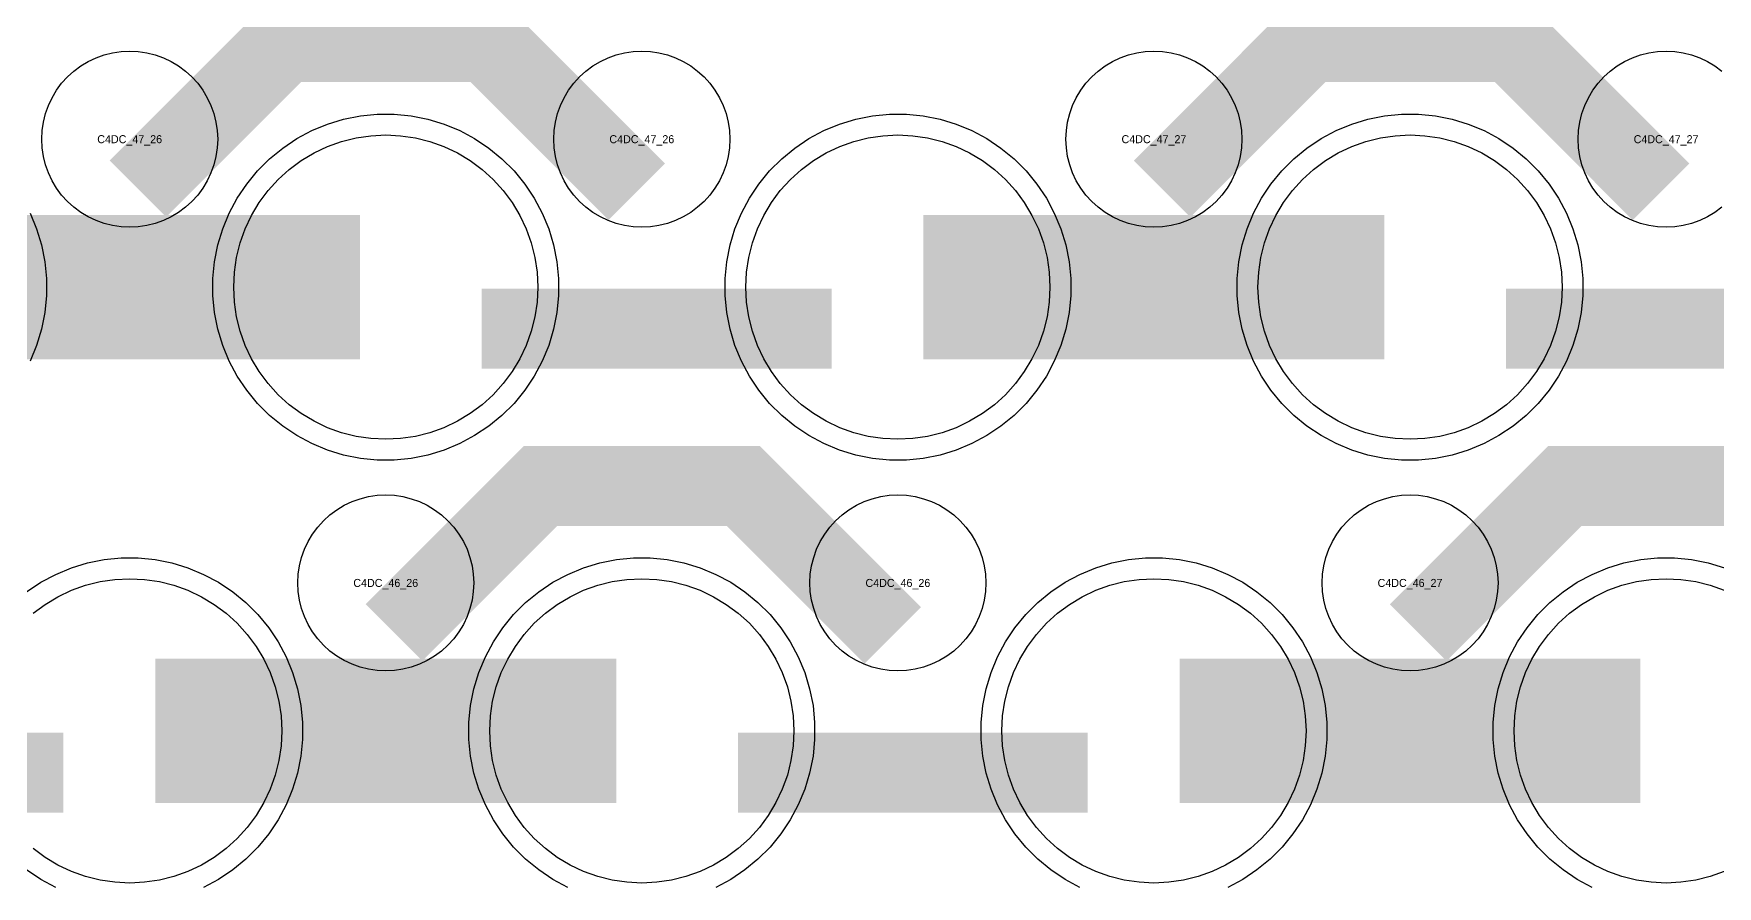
# Model space of a CAD drawing. Extents: x -11880 to 11880, y -14992 to 14992.
# Drawn here: x -3710 to -3184, y -8514 to -8248 of the extents above; entities that cross this region are included whole.
import ezdxf
from ezdxf.enums import TextEntityAlignment as Align

# ---------------------------------------------------------------- set-up
doc = ezdxf.new("R2010")
doc.units = 0
doc.header["$MEASUREMENT"] = 0
for name, color, linetype in [('GDS_775_DT_237', 138, 'CONTINUOUS'), ('RDL1_FS', 34, 'CONTINUOUS'), ('RDL_BS', 160, 'CONTINUOUS')]:
    doc.layers.add(name, color=color, linetype=linetype)

msp = doc.modelspace()

# ---------------------------------------------------------------- linework, layer by layer
at = {"layer": 'RDL1_FS', "color": 240, "true_color": 0xed1f24}
for points in [[(-3600, -8374.564), (-3604.657, -8374.335), (-3609.268, -8373.651), (-3613.791, -8372.519), (-3618.181, -8370.947), (-3622.395, -8368.955), (-3626.395, -8366.557), (-3630.14, -8363.779), (-3633.594, -8360.649), (-3636.724, -8357.195), (-3639.502, -8353.45), (-3641.9, -8349.45), (-3643.892, -8345.236), (-3645.464, -8340.846), (-3646.596, -8336.323), (-3647.28, -8331.712), (-3647.509, -8327.055), (-3647.28, -8322.398), (-3646.596, -8317.787), (-3645.464, -8313.264), (-3643.892, -8308.874), (-3641.9, -8304.66), (-3639.502, -8300.66), (-3636.724, -8296.915), (-3633.594, -8293.461), (-3630.14, -8290.331), (-3626.395, -8287.553), (-3622.395, -8285.155), (-3618.181, -8283.163), (-3613.791, -8281.591), (-3609.268, -8280.459), (-3604.657, -8279.775), (-3600, -8279.546), (-3595.343, -8279.775), (-3590.732, -8280.459), (-3586.209, -8281.591), (-3581.819, -8283.163), (-3577.605, -8285.155), (-3573.605, -8287.553), (-3569.86, -8290.331), (-3566.406, -8293.461), (-3563.276, -8296.915), (-3560.498, -8300.66), (-3558.1, -8304.66), (-3556.108, -8308.874), (-3554.536, -8313.264), (-3553.404, -8317.787), (-3552.72, -8322.398), (-3552.491, -8327.055), (-3552.72, -8331.712), (-3553.404, -8336.323), (-3554.536, -8340.846), (-3556.108, -8345.236), (-3558.1, -8349.45), (-3560.498, -8353.45), (-3563.276, -8357.195), (-3566.406, -8360.649), (-3569.86, -8363.779), (-3573.605, -8366.557), (-3577.605, -8368.955), (-3581.819, -8370.947), (-3586.209, -8372.519), (-3590.732, -8373.651), (-3595.343, -8374.335)], [(-3440, -8374.564), (-3444.657, -8374.335), (-3449.268, -8373.651), (-3453.791, -8372.519), (-3458.181, -8370.947), (-3462.395, -8368.955), (-3466.395, -8366.557), (-3470.14, -8363.779), (-3473.594, -8360.649), (-3476.724, -8357.195), (-3479.502, -8353.45), (-3481.9, -8349.45), (-3483.892, -8345.236), (-3485.464, -8340.846), (-3486.596, -8336.323), (-3487.28, -8331.712), (-3487.509, -8327.055), (-3487.28, -8322.398), (-3486.596, -8317.787), (-3485.464, -8313.264), (-3483.892, -8308.874), (-3481.9, -8304.66), (-3479.502, -8300.66), (-3476.724, -8296.915), (-3473.594, -8293.461), (-3470.14, -8290.331), (-3466.395, -8287.553), (-3462.395, -8285.155), (-3458.181, -8283.163), (-3453.791, -8281.591), (-3449.268, -8280.459), (-3444.657, -8279.775), (-3440, -8279.546), (-3435.343, -8279.775), (-3430.732, -8280.459), (-3426.209, -8281.591), (-3421.819, -8283.163), (-3417.605, -8285.155), (-3413.605, -8287.553), (-3409.86, -8290.331), (-3406.406, -8293.461), (-3403.276, -8296.915), (-3400.498, -8300.66), (-3398.1, -8304.66), (-3396.108, -8308.874), (-3394.536, -8313.264), (-3393.404, -8317.787), (-3392.72, -8322.398), (-3392.491, -8327.055), (-3392.72, -8331.712), (-3393.404, -8336.323), (-3394.536, -8340.846), (-3396.108, -8345.236), (-3398.1, -8349.45), (-3400.498, -8353.45), (-3403.276, -8357.195), (-3406.406, -8360.649), (-3409.86, -8363.779), (-3413.605, -8366.557), (-3417.605, -8368.955), (-3421.819, -8370.947), (-3426.209, -8372.519), (-3430.732, -8373.651), (-3435.343, -8374.335)], [(-3280, -8374.564), (-3284.657, -8374.335), (-3289.268, -8373.651), (-3293.791, -8372.519), (-3298.181, -8370.947), (-3302.395, -8368.955), (-3306.395, -8366.557), (-3310.14, -8363.779), (-3313.594, -8360.649), (-3316.724, -8357.195), (-3319.502, -8353.45), (-3321.9, -8349.45), (-3323.892, -8345.236), (-3325.464, -8340.846), (-3326.596, -8336.323), (-3327.28, -8331.712), (-3327.509, -8327.055), (-3327.28, -8322.398), (-3326.596, -8317.787), (-3325.464, -8313.264), (-3323.892, -8308.874), (-3321.9, -8304.66), (-3319.502, -8300.66), (-3316.724, -8296.915), (-3313.594, -8293.461), (-3310.14, -8290.331), (-3306.395, -8287.553), (-3302.395, -8285.155), (-3298.181, -8283.163), (-3293.791, -8281.591), (-3289.268, -8280.459), (-3284.657, -8279.775), (-3280, -8279.546), (-3275.343, -8279.775), (-3270.732, -8280.459), (-3266.209, -8281.591), (-3261.819, -8283.163), (-3257.605, -8285.155), (-3253.605, -8287.553), (-3249.86, -8290.331), (-3246.406, -8293.461), (-3243.276, -8296.915), (-3240.498, -8300.66), (-3238.1, -8304.66), (-3236.108, -8308.874), (-3234.536, -8313.264), (-3233.404, -8317.787), (-3232.72, -8322.398), (-3232.491, -8327.055), (-3232.72, -8331.712), (-3233.404, -8336.323), (-3234.536, -8340.846), (-3236.108, -8345.236), (-3238.1, -8349.45), (-3240.498, -8353.45), (-3243.276, -8357.195), (-3246.406, -8360.649), (-3249.86, -8363.779), (-3253.605, -8366.557), (-3257.605, -8368.955), (-3261.819, -8370.947), (-3266.209, -8372.519), (-3270.732, -8373.651), (-3275.343, -8374.335)]]:
    msp.add_lwpolyline(points, close=True, dxfattribs=at)
for points in [[(-3751.998, -8327.055, 45, 45, 0), (-3679.998, -8327.055, 45, 45, 0)], [(-3679.998, -8327.055, 45, 45, 0), (-3607.998, -8327.055, 45, 45, 0)], [(-3431.998, -8327.055, 45, 45, 0), (-3359.998, -8327.055, 45, 45, 0)], [(-3359.998, -8327.055, 45, 45, 0), (-3287.998, -8327.055, 45, 45, 0)]]:
    msp.add_lwpolyline(points, format="xyseb", dxfattribs=at)
at = {"layer": 'RDL1_FS'}
for points in [[(-3710.14, -8428.891), (-3706.395, -8426.113), (-3702.395, -8423.715), (-3698.181, -8421.723), (-3693.791, -8420.151), (-3689.268, -8419.019), (-3684.657, -8418.335), (-3680, -8418.106), (-3675.343, -8418.335), (-3670.732, -8419.019), (-3666.209, -8420.151), (-3661.819, -8421.723), (-3657.605, -8423.715), (-3653.605, -8426.113), (-3649.86, -8428.891), (-3646.406, -8432.021), (-3643.276, -8435.475), (-3640.498, -8439.22), (-3638.1, -8443.22), (-3636.108, -8447.434), (-3634.536, -8451.824), (-3633.404, -8456.347), (-3632.72, -8460.958), (-3632.491, -8465.615), (-3632.72, -8470.272), (-3633.404, -8474.883), (-3634.536, -8479.406), (-3636.108, -8483.796), (-3638.1, -8488.01), (-3640.498, -8492.01), (-3643.276, -8495.755), (-3646.406, -8499.209), (-3649.86, -8502.339), (-3653.605, -8505.117), (-3657.605, -8507.515), (-3661.819, -8509.507), (-3666.209, -8511.079), (-3670.732, -8512.211), (-3675.343, -8512.895), (-3680, -8513.124), (-3684.657, -8512.895), (-3689.268, -8512.211), (-3693.791, -8511.079), (-3698.181, -8509.507), (-3702.395, -8507.515), (-3706.395, -8505.117), (-3710.14, -8502.339)], [(-3181.819, -8509.507), (-3186.209, -8511.079), (-3190.732, -8512.211), (-3195.343, -8512.895), (-3200, -8513.124), (-3204.657, -8512.895), (-3209.268, -8512.211), (-3213.791, -8511.079), (-3218.181, -8509.507), (-3222.395, -8507.515), (-3226.395, -8505.117), (-3230.14, -8502.339), (-3233.594, -8499.209), (-3236.724, -8495.755), (-3239.502, -8492.01), (-3241.9, -8488.01), (-3243.892, -8483.796), (-3245.464, -8479.406), (-3246.596, -8474.883), (-3247.28, -8470.272), (-3247.509, -8465.615), (-3247.28, -8460.958), (-3246.596, -8456.347), (-3245.464, -8451.824), (-3243.892, -8447.434), (-3241.9, -8443.22), (-3239.502, -8439.22), (-3236.724, -8435.475), (-3233.594, -8432.021), (-3230.14, -8428.891), (-3226.395, -8426.113), (-3222.395, -8423.715), (-3218.181, -8421.723), (-3213.791, -8420.151), (-3209.268, -8419.019), (-3204.657, -8418.335), (-3200, -8418.106), (-3195.343, -8418.335), (-3190.732, -8419.019), (-3186.209, -8420.151), (-3181.819, -8421.723)]]:
    msp.add_lwpolyline(points, dxfattribs=at)
for points in [[(-3520, -8513.124), (-3524.657, -8512.895), (-3529.268, -8512.211), (-3533.791, -8511.079), (-3538.181, -8509.507), (-3542.395, -8507.515), (-3546.395, -8505.117), (-3550.14, -8502.339), (-3553.594, -8499.209), (-3556.724, -8495.755), (-3559.502, -8492.01), (-3561.9, -8488.01), (-3563.892, -8483.796), (-3565.464, -8479.406), (-3566.596, -8474.883), (-3567.28, -8470.272), (-3567.509, -8465.615), (-3567.28, -8460.958), (-3566.596, -8456.347), (-3565.464, -8451.824), (-3563.892, -8447.434), (-3561.9, -8443.22), (-3559.502, -8439.22), (-3556.724, -8435.475), (-3553.594, -8432.021), (-3550.14, -8428.891), (-3546.395, -8426.113), (-3542.395, -8423.715), (-3538.181, -8421.723), (-3533.791, -8420.151), (-3529.268, -8419.019), (-3524.657, -8418.335), (-3520, -8418.106), (-3515.343, -8418.335), (-3510.732, -8419.019), (-3506.209, -8420.151), (-3501.819, -8421.723), (-3497.605, -8423.715), (-3493.605, -8426.113), (-3489.86, -8428.891), (-3486.406, -8432.021), (-3483.276, -8435.475), (-3480.498, -8439.22), (-3478.1, -8443.22), (-3476.108, -8447.434), (-3474.536, -8451.824), (-3473.404, -8456.347), (-3472.72, -8460.958), (-3472.491, -8465.615), (-3472.72, -8470.272), (-3473.404, -8474.883), (-3474.536, -8479.406), (-3476.108, -8483.796), (-3478.1, -8488.01), (-3480.498, -8492.01), (-3483.276, -8495.755), (-3486.406, -8499.209), (-3489.86, -8502.339), (-3493.605, -8505.117), (-3497.605, -8507.515), (-3501.819, -8509.507), (-3506.209, -8511.079), (-3510.732, -8512.211), (-3515.343, -8512.895)], [(-3360, -8513.124), (-3364.657, -8512.895), (-3369.268, -8512.211), (-3373.791, -8511.079), (-3378.181, -8509.507), (-3382.395, -8507.515), (-3386.395, -8505.117), (-3390.14, -8502.339), (-3393.594, -8499.209), (-3396.724, -8495.755), (-3399.502, -8492.01), (-3401.9, -8488.01), (-3403.892, -8483.796), (-3405.464, -8479.406), (-3406.596, -8474.883), (-3407.28, -8470.272), (-3407.509, -8465.615), (-3407.28, -8460.958), (-3406.596, -8456.347), (-3405.464, -8451.824), (-3403.892, -8447.434), (-3401.9, -8443.22), (-3399.502, -8439.22), (-3396.724, -8435.475), (-3393.594, -8432.021), (-3390.14, -8428.891), (-3386.395, -8426.113), (-3382.395, -8423.715), (-3378.181, -8421.723), (-3373.791, -8420.151), (-3369.268, -8419.019), (-3364.657, -8418.335), (-3360, -8418.106), (-3355.343, -8418.335), (-3350.732, -8419.019), (-3346.209, -8420.151), (-3341.819, -8421.723), (-3337.605, -8423.715), (-3333.605, -8426.113), (-3329.86, -8428.891), (-3326.406, -8432.021), (-3323.276, -8435.475), (-3320.498, -8439.22), (-3318.1, -8443.22), (-3316.108, -8447.434), (-3314.536, -8451.824), (-3313.404, -8456.347), (-3312.72, -8460.958), (-3312.491, -8465.615), (-3312.72, -8470.272), (-3313.404, -8474.883), (-3314.536, -8479.406), (-3316.108, -8483.796), (-3318.1, -8488.01), (-3320.498, -8492.01), (-3323.276, -8495.755), (-3326.406, -8499.209), (-3329.86, -8502.339), (-3333.605, -8505.117), (-3337.605, -8507.515), (-3341.819, -8509.507), (-3346.209, -8511.079), (-3350.732, -8512.211), (-3355.343, -8512.895)]]:
    msp.add_lwpolyline(points, close=True, dxfattribs=at)
for points in [[(-3671.998, -8465.615, 45, 45, 0), (-3599.998, -8465.615, 45, 45, 0)], [(-3599.998, -8465.615, 45, 45, 0), (-3527.998, -8465.615, 45, 45, 0)], [(-3351.998, -8465.615, 45, 45, 0), (-3279.998, -8465.615, 45, 45, 0)], [(-3279.998, -8465.615, 45, 45, 0), (-3207.998, -8465.615, 45, 45, 0)]]:
    msp.add_lwpolyline(points, format="xyseb", dxfattribs=at)
at = {"layer": 'RDL_BS'}
for points in [[(-3677.438, -8296.369, 25, 25, 0), (-3631.623, -8250.554, 25, 25, 0), (-3598.07, -8250.554, 25, 25, 0)], [(-3521.599, -8297.268, 25, 25, 0), (-3568.313, -8250.554, 25, 25, 0), (-3598.071, -8250.554, 25, 25, 0)], [(-3357.438, -8296.369, 25, 25, 0), (-3311.623, -8250.554, 25, 25, 0), (-3278.07, -8250.554, 25, 25, 0)], [(-3201.599, -8297.268, 25, 25, 0), (-3248.313, -8250.554, 25, 25, 0), (-3278.071, -8250.554, 25, 25, 0)], [(-3597.438, -8434.929, 25, 25, 0), (-3551.623, -8389.114, 25, 25, 0), (-3518.07, -8389.114, 25, 25, 0)], [(-3441.599, -8435.828, 25, 25, 0), (-3488.313, -8389.114, 25, 25, 0), (-3518.071, -8389.114, 25, 25, 0)], [(-3277.438, -8434.929, 25, 25, 0), (-3231.623, -8389.114, 25, 25, 0), (-3198.07, -8389.114, 25, 25, 0)], [(-3121.599, -8435.828, 25, 25, 0), (-3168.313, -8389.114, 25, 25, 0), (-3198.071, -8389.114, 25, 25, 0)], [(-3809.984, -8478.628, 25, 25, 0), (-3700.719, -8478.628, 25, 25, 0)], [(-3489.984, -8478.628, 25, 25, 0), (-3380.719, -8478.628, 25, 25, 0)]]:
    msp.add_lwpolyline(points, format="xyseb", dxfattribs=at)
for points in [[(-3680, -8308.361), (-3682.693, -8308.229), (-3685.365, -8307.833), (-3687.984, -8307.176), (-3690.519, -8306.269), (-3692.956, -8305.117), (-3695.28, -8303.724), (-3697.443, -8302.121), (-3699.442, -8300.309), (-3701.254, -8298.31), (-3702.857, -8296.147), (-3704.25, -8293.823), (-3705.402, -8291.386), (-3706.309, -8288.851), (-3706.966, -8286.232), (-3707.362, -8283.56), (-3707.494, -8280.867), (-3707.362, -8278.174), (-3706.966, -8275.502), (-3706.309, -8272.883), (-3705.402, -8270.348), (-3704.25, -8267.911), (-3702.857, -8265.587), (-3701.254, -8263.424), (-3699.442, -8261.425), (-3697.443, -8259.613), (-3695.28, -8258.01), (-3692.956, -8256.617), (-3690.519, -8255.465), (-3687.984, -8254.558), (-3685.365, -8253.901), (-3682.693, -8253.505), (-3680, -8253.373), (-3677.307, -8253.505), (-3674.635, -8253.901), (-3672.016, -8254.558), (-3669.481, -8255.465), (-3667.044, -8256.617), (-3664.72, -8258.01), (-3662.557, -8259.613), (-3660.558, -8261.425), (-3658.746, -8263.424), (-3657.143, -8265.587), (-3655.75, -8267.911), (-3654.598, -8270.348), (-3653.691, -8272.883), (-3653.034, -8275.502), (-3652.638, -8278.174), (-3652.506, -8280.867), (-3652.638, -8283.56), (-3653.034, -8286.232), (-3653.691, -8288.851), (-3654.598, -8291.386), (-3655.75, -8293.823), (-3657.143, -8296.147), (-3658.746, -8298.31), (-3660.558, -8300.309), (-3662.557, -8302.121), (-3664.72, -8303.724), (-3667.044, -8305.117), (-3669.481, -8306.269), (-3672.016, -8307.176), (-3674.635, -8307.833), (-3677.307, -8308.229)], [(-3520, -8308.361), (-3522.693, -8308.229), (-3525.365, -8307.833), (-3527.984, -8307.176), (-3530.519, -8306.269), (-3532.956, -8305.117), (-3535.28, -8303.724), (-3537.443, -8302.121), (-3539.442, -8300.309), (-3541.254, -8298.31), (-3542.857, -8296.147), (-3544.25, -8293.823), (-3545.402, -8291.386), (-3546.309, -8288.851), (-3546.966, -8286.232), (-3547.362, -8283.56), (-3547.494, -8280.867), (-3547.362, -8278.174), (-3546.966, -8275.502), (-3546.309, -8272.883), (-3545.402, -8270.348), (-3544.25, -8267.911), (-3542.857, -8265.587), (-3541.254, -8263.424), (-3539.442, -8261.425), (-3537.443, -8259.613), (-3535.28, -8258.01), (-3532.956, -8256.617), (-3530.519, -8255.465), (-3527.984, -8254.558), (-3525.365, -8253.901), (-3522.693, -8253.505), (-3520, -8253.373), (-3517.307, -8253.505), (-3514.635, -8253.901), (-3512.016, -8254.558), (-3509.481, -8255.465), (-3507.044, -8256.617), (-3504.72, -8258.01), (-3502.557, -8259.613), (-3500.558, -8261.425), (-3498.746, -8263.424), (-3497.143, -8265.587), (-3495.75, -8267.911), (-3494.598, -8270.348), (-3493.691, -8272.883), (-3493.034, -8275.502), (-3492.638, -8278.174), (-3492.506, -8280.867), (-3492.638, -8283.56), (-3493.034, -8286.232), (-3493.691, -8288.851), (-3494.598, -8291.386), (-3495.75, -8293.823), (-3497.143, -8296.147), (-3498.746, -8298.31), (-3500.558, -8300.309), (-3502.557, -8302.121), (-3504.72, -8303.724), (-3507.044, -8305.117), (-3509.481, -8306.269), (-3512.016, -8307.176), (-3514.635, -8307.833), (-3517.307, -8308.229)], [(-3360, -8308.361), (-3362.693, -8308.229), (-3365.365, -8307.833), (-3367.984, -8307.176), (-3370.519, -8306.269), (-3372.956, -8305.117), (-3375.28, -8303.724), (-3377.443, -8302.121), (-3379.442, -8300.309), (-3381.254, -8298.31), (-3382.857, -8296.147), (-3384.25, -8293.823), (-3385.402, -8291.386), (-3386.309, -8288.851), (-3386.966, -8286.232), (-3387.362, -8283.56), (-3387.494, -8280.867), (-3387.362, -8278.174), (-3386.966, -8275.502), (-3386.309, -8272.883), (-3385.402, -8270.348), (-3384.25, -8267.911), (-3382.857, -8265.587), (-3381.254, -8263.424), (-3379.442, -8261.425), (-3377.443, -8259.613), (-3375.28, -8258.01), (-3372.956, -8256.617), (-3370.519, -8255.465), (-3367.984, -8254.558), (-3365.365, -8253.901), (-3362.693, -8253.505), (-3360, -8253.373), (-3357.307, -8253.505), (-3354.635, -8253.901), (-3352.016, -8254.558), (-3349.481, -8255.465), (-3347.044, -8256.617), (-3344.72, -8258.01), (-3342.557, -8259.613), (-3340.558, -8261.425), (-3338.746, -8263.424), (-3337.143, -8265.587), (-3335.75, -8267.911), (-3334.598, -8270.348), (-3333.691, -8272.883), (-3333.034, -8275.502), (-3332.638, -8278.174), (-3332.506, -8280.867), (-3332.638, -8283.56), (-3333.034, -8286.232), (-3333.691, -8288.851), (-3334.598, -8291.386), (-3335.75, -8293.823), (-3337.143, -8296.147), (-3338.746, -8298.31), (-3340.558, -8300.309), (-3342.557, -8302.121), (-3344.72, -8303.724), (-3347.044, -8305.117), (-3349.481, -8306.269), (-3352.016, -8307.176), (-3354.635, -8307.833), (-3357.307, -8308.229)], [(-3600, -8446.921), (-3602.693, -8446.789), (-3605.365, -8446.393), (-3607.984, -8445.736), (-3610.519, -8444.829), (-3612.956, -8443.677), (-3615.28, -8442.284), (-3617.443, -8440.681), (-3619.442, -8438.869), (-3621.254, -8436.87), (-3622.857, -8434.707), (-3624.25, -8432.383), (-3625.402, -8429.946), (-3626.309, -8427.411), (-3626.966, -8424.792), (-3627.362, -8422.12), (-3627.494, -8419.427), (-3627.362, -8416.734), (-3626.966, -8414.062), (-3626.309, -8411.443), (-3625.402, -8408.908), (-3624.25, -8406.471), (-3622.857, -8404.147), (-3621.254, -8401.984), (-3619.442, -8399.985), (-3617.443, -8398.173), (-3615.28, -8396.57), (-3612.956, -8395.177), (-3610.519, -8394.025), (-3607.984, -8393.118), (-3605.365, -8392.461), (-3602.693, -8392.065), (-3600, -8391.933), (-3597.307, -8392.065), (-3594.635, -8392.461), (-3592.016, -8393.118), (-3589.481, -8394.025), (-3587.044, -8395.177), (-3584.72, -8396.57), (-3582.557, -8398.173), (-3580.558, -8399.985), (-3578.746, -8401.984), (-3577.143, -8404.147), (-3575.75, -8406.471), (-3574.598, -8408.908), (-3573.691, -8411.443), (-3573.034, -8414.062), (-3572.638, -8416.734), (-3572.506, -8419.427), (-3572.638, -8422.12), (-3573.034, -8424.792), (-3573.691, -8427.411), (-3574.598, -8429.946), (-3575.75, -8432.383), (-3577.143, -8434.707), (-3578.746, -8436.87), (-3580.558, -8438.869), (-3582.557, -8440.681), (-3584.72, -8442.284), (-3587.044, -8443.677), (-3589.481, -8444.829), (-3592.016, -8445.736), (-3594.635, -8446.393), (-3597.307, -8446.789)], [(-3440, -8446.921), (-3442.693, -8446.789), (-3445.365, -8446.393), (-3447.984, -8445.736), (-3450.519, -8444.829), (-3452.956, -8443.677), (-3455.28, -8442.284), (-3457.443, -8440.681), (-3459.442, -8438.869), (-3461.254, -8436.87), (-3462.857, -8434.707), (-3464.25, -8432.383), (-3465.402, -8429.946), (-3466.309, -8427.411), (-3466.966, -8424.792), (-3467.362, -8422.12), (-3467.494, -8419.427), (-3467.362, -8416.734), (-3466.966, -8414.062), (-3466.309, -8411.443), (-3465.402, -8408.908), (-3464.25, -8406.471), (-3462.857, -8404.147), (-3461.254, -8401.984), (-3459.442, -8399.985), (-3457.443, -8398.173), (-3455.28, -8396.57), (-3452.956, -8395.177), (-3450.519, -8394.025), (-3447.984, -8393.118), (-3445.365, -8392.461), (-3442.693, -8392.065), (-3440, -8391.933), (-3437.307, -8392.065), (-3434.635, -8392.461), (-3432.016, -8393.118), (-3429.481, -8394.025), (-3427.044, -8395.177), (-3424.72, -8396.57), (-3422.557, -8398.173), (-3420.558, -8399.985), (-3418.746, -8401.984), (-3417.143, -8404.147), (-3415.75, -8406.471), (-3414.598, -8408.908), (-3413.691, -8411.443), (-3413.034, -8414.062), (-3412.638, -8416.734), (-3412.506, -8419.427), (-3412.638, -8422.12), (-3413.034, -8424.792), (-3413.691, -8427.411), (-3414.598, -8429.946), (-3415.75, -8432.383), (-3417.143, -8434.707), (-3418.746, -8436.87), (-3420.558, -8438.869), (-3422.557, -8440.681), (-3424.72, -8442.284), (-3427.044, -8443.677), (-3429.481, -8444.829), (-3432.016, -8445.736), (-3434.635, -8446.393), (-3437.307, -8446.789)], [(-3280, -8446.921), (-3282.693, -8446.789), (-3285.365, -8446.393), (-3287.984, -8445.736), (-3290.519, -8444.829), (-3292.956, -8443.677), (-3295.28, -8442.284), (-3297.443, -8440.681), (-3299.442, -8438.869), (-3301.254, -8436.87), (-3302.857, -8434.707), (-3304.25, -8432.383), (-3305.402, -8429.946), (-3306.309, -8427.411), (-3306.966, -8424.792), (-3307.362, -8422.12), (-3307.494, -8419.427), (-3307.362, -8416.734), (-3306.966, -8414.062), (-3306.309, -8411.443), (-3305.402, -8408.908), (-3304.25, -8406.471), (-3302.857, -8404.147), (-3301.254, -8401.984), (-3299.442, -8399.985), (-3297.443, -8398.173), (-3295.28, -8396.57), (-3292.956, -8395.177), (-3290.519, -8394.025), (-3287.984, -8393.118), (-3285.365, -8392.461), (-3282.693, -8392.065), (-3280, -8391.933), (-3277.307, -8392.065), (-3274.635, -8392.461), (-3272.016, -8393.118), (-3269.481, -8394.025), (-3267.044, -8395.177), (-3264.72, -8396.57), (-3262.557, -8398.173), (-3260.558, -8399.985), (-3258.746, -8401.984), (-3257.143, -8404.147), (-3255.75, -8406.471), (-3254.598, -8408.908), (-3253.691, -8411.443), (-3253.034, -8414.062), (-3252.638, -8416.734), (-3252.506, -8419.427), (-3252.638, -8422.12), (-3253.034, -8424.792), (-3253.691, -8427.411), (-3254.598, -8429.946), (-3255.75, -8432.383), (-3257.143, -8434.707), (-3258.746, -8436.87), (-3260.558, -8438.869), (-3262.557, -8440.681), (-3264.72, -8442.284), (-3267.044, -8443.677), (-3269.481, -8444.829), (-3272.016, -8445.736), (-3274.635, -8446.393), (-3277.307, -8446.789)]]:
    msp.add_lwpolyline(points, close=True, dxfattribs=at)
for points in [[(-3182.557, -8302.121), (-3184.72, -8303.724), (-3187.044, -8305.117), (-3189.481, -8306.269), (-3192.016, -8307.176), (-3194.635, -8307.833), (-3197.307, -8308.229), (-3200, -8308.361), (-3202.693, -8308.229), (-3205.365, -8307.833), (-3207.984, -8307.176), (-3210.519, -8306.269), (-3212.956, -8305.117), (-3215.28, -8303.724), (-3217.443, -8302.121), (-3219.442, -8300.309), (-3221.254, -8298.31), (-3222.857, -8296.147), (-3224.25, -8293.823), (-3225.402, -8291.386), (-3226.309, -8288.851), (-3226.966, -8286.232), (-3227.362, -8283.56), (-3227.494, -8280.867), (-3227.362, -8278.174), (-3226.966, -8275.502), (-3226.309, -8272.883), (-3225.402, -8270.348), (-3224.25, -8267.911), (-3222.857, -8265.587), (-3221.254, -8263.424), (-3219.442, -8261.425), (-3217.443, -8259.613), (-3215.28, -8258.01), (-3212.956, -8256.617), (-3210.519, -8255.465), (-3207.984, -8254.558), (-3205.365, -8253.901), (-3202.693, -8253.505), (-3200, -8253.373), (-3197.307, -8253.505), (-3194.635, -8253.901), (-3192.016, -8254.558), (-3189.481, -8255.465), (-3187.044, -8256.617), (-3184.72, -8258.01), (-3182.557, -8259.613)], [(-3712.191, -8422.179), (-3707.777, -8419.232), (-3703.115, -8416.74), (-3698.205, -8414.709), (-3693.165, -8413.178), (-3687.938, -8412.132), (-3682.644, -8411.615), (-3677.356, -8411.615), (-3672.062, -8412.132), (-3666.835, -8413.178), (-3661.795, -8414.709), (-3656.885, -8416.74), (-3652.223, -8419.232), (-3647.809, -8422.179), (-3643.708, -8425.541), (-3639.926, -8429.323), (-3636.564, -8433.424), (-3633.617, -8437.838), (-3631.125, -8442.5), (-3629.094, -8447.41), (-3627.563, -8452.45), (-3626.517, -8457.677), (-3626, -8462.971), (-3626, -8468.259), (-3626.517, -8473.553), (-3627.563, -8478.78), (-3629.094, -8483.82), (-3631.125, -8488.73), (-3633.617, -8493.392), (-3636.564, -8497.806), (-3639.926, -8501.907), (-3643.708, -8505.689), (-3647.809, -8509.051), (-3652.223, -8511.998), (-3656.885, -8514.49)], [(-3543.115, -8514.49), (-3547.777, -8511.998), (-3552.191, -8509.051), (-3556.292, -8505.689), (-3560.074, -8501.907), (-3563.436, -8497.806), (-3566.383, -8493.392), (-3568.875, -8488.73), (-3570.906, -8483.82), (-3572.437, -8478.78), (-3573.483, -8473.553), (-3574, -8468.259), (-3574, -8462.971), (-3573.483, -8457.677), (-3572.437, -8452.45), (-3570.906, -8447.41), (-3568.875, -8442.5), (-3566.383, -8437.838), (-3563.436, -8433.424), (-3560.074, -8429.323), (-3556.292, -8425.541), (-3552.191, -8422.179), (-3547.777, -8419.232), (-3543.115, -8416.74), (-3538.205, -8414.709), (-3533.165, -8413.178), (-3527.938, -8412.132), (-3522.644, -8411.615), (-3517.356, -8411.615), (-3512.062, -8412.132), (-3506.835, -8413.178), (-3501.795, -8414.709), (-3496.885, -8416.74), (-3492.223, -8419.232), (-3487.809, -8422.179), (-3483.708, -8425.541), (-3479.926, -8429.323), (-3476.564, -8433.424), (-3473.617, -8437.838), (-3471.125, -8442.5), (-3469.094, -8447.41), (-3467.563, -8452.45), (-3466.517, -8457.677), (-3466, -8462.971), (-3466, -8468.259), (-3466.517, -8473.553), (-3467.563, -8478.78), (-3469.094, -8483.82), (-3471.125, -8488.73), (-3473.617, -8493.392), (-3476.564, -8497.806), (-3479.926, -8501.907), (-3483.708, -8505.689), (-3487.809, -8509.051), (-3492.223, -8511.998), (-3496.885, -8514.49)], [(-3383.115, -8514.49), (-3387.777, -8511.998), (-3392.191, -8509.051), (-3396.292, -8505.689), (-3400.074, -8501.907), (-3403.436, -8497.806), (-3406.383, -8493.392), (-3408.875, -8488.73), (-3410.906, -8483.82), (-3412.437, -8478.78), (-3413.483, -8473.553), (-3414, -8468.259), (-3414, -8462.971), (-3413.483, -8457.677), (-3412.437, -8452.45), (-3410.906, -8447.41), (-3408.875, -8442.5), (-3406.383, -8437.838), (-3403.436, -8433.424), (-3400.074, -8429.323), (-3396.292, -8425.541), (-3392.191, -8422.179), (-3387.777, -8419.232), (-3383.115, -8416.74), (-3378.205, -8414.709), (-3373.165, -8413.178), (-3367.938, -8412.132), (-3362.644, -8411.615), (-3357.356, -8411.615), (-3352.062, -8412.132), (-3346.835, -8413.178), (-3341.795, -8414.709), (-3336.885, -8416.74), (-3332.223, -8419.232), (-3327.809, -8422.179), (-3323.708, -8425.541), (-3319.926, -8429.323), (-3316.564, -8433.424), (-3313.617, -8437.838), (-3311.125, -8442.5), (-3309.094, -8447.41), (-3307.563, -8452.45), (-3306.517, -8457.677), (-3306, -8462.971), (-3306, -8468.259), (-3306.517, -8473.553), (-3307.563, -8478.78), (-3309.094, -8483.82), (-3311.125, -8488.73), (-3313.617, -8493.392), (-3316.564, -8497.806), (-3319.926, -8501.907), (-3323.708, -8505.689), (-3327.809, -8509.051), (-3332.223, -8511.998), (-3336.885, -8514.49)], [(-3223.115, -8514.49), (-3227.777, -8511.998), (-3232.191, -8509.051), (-3236.292, -8505.689), (-3240.074, -8501.907), (-3243.436, -8497.806), (-3246.383, -8493.392), (-3248.875, -8488.73), (-3250.906, -8483.82), (-3252.437, -8478.78), (-3253.483, -8473.553), (-3254, -8468.259), (-3254, -8462.971), (-3253.483, -8457.677), (-3252.437, -8452.45), (-3250.906, -8447.41), (-3248.875, -8442.5), (-3246.383, -8437.838), (-3243.436, -8433.424), (-3240.074, -8429.323), (-3236.292, -8425.541), (-3232.191, -8422.179), (-3227.777, -8419.232), (-3223.115, -8416.74), (-3218.205, -8414.709), (-3213.165, -8413.178), (-3207.938, -8412.132), (-3202.644, -8411.615), (-3197.356, -8411.615), (-3192.062, -8412.132), (-3186.835, -8413.178), (-3181.795, -8414.709)], [(-3703.115, -8514.49), (-3707.777, -8511.998), (-3712.191, -8509.051)]]:
    msp.add_lwpolyline(points, dxfattribs=at)
at = {"layer": 'RDL_BS', "color": 240, "true_color": 0xed1f24}
for points in [[(-3602.644, -8381.055), (-3607.938, -8380.538), (-3613.165, -8379.492), (-3618.205, -8377.961), (-3623.115, -8375.93), (-3627.777, -8373.438), (-3632.191, -8370.491), (-3636.292, -8367.129), (-3640.074, -8363.347), (-3643.436, -8359.246), (-3646.383, -8354.832), (-3648.875, -8350.17), (-3650.906, -8345.26), (-3652.437, -8340.22), (-3653.483, -8334.993), (-3654, -8329.699), (-3654, -8324.411), (-3653.483, -8319.117), (-3652.437, -8313.89), (-3650.906, -8308.85), (-3648.875, -8303.94), (-3646.383, -8299.278), (-3643.436, -8294.864), (-3640.074, -8290.763), (-3636.292, -8286.981), (-3632.191, -8283.619), (-3627.777, -8280.672), (-3623.115, -8278.18), (-3618.205, -8276.149), (-3613.165, -8274.618), (-3607.938, -8273.572), (-3602.644, -8273.055), (-3597.356, -8273.055), (-3592.062, -8273.572), (-3586.835, -8274.618), (-3581.795, -8276.149), (-3576.885, -8278.18), (-3572.223, -8280.672), (-3567.809, -8283.619), (-3563.708, -8286.981), (-3559.926, -8290.763), (-3556.564, -8294.864), (-3553.617, -8299.278), (-3551.125, -8303.94), (-3549.094, -8308.85), (-3547.563, -8313.89), (-3546.517, -8319.117), (-3546, -8324.411), (-3546, -8329.699), (-3546.517, -8334.993), (-3547.563, -8340.22), (-3549.094, -8345.26), (-3551.125, -8350.17), (-3553.617, -8354.832), (-3556.564, -8359.246), (-3559.926, -8363.347), (-3563.708, -8367.129), (-3567.809, -8370.491), (-3572.223, -8373.438), (-3576.885, -8375.93), (-3581.795, -8377.961), (-3586.835, -8379.492), (-3592.062, -8380.538), (-3597.356, -8381.055)], [(-3442.644, -8381.055), (-3447.938, -8380.538), (-3453.165, -8379.492), (-3458.205, -8377.961), (-3463.115, -8375.93), (-3467.777, -8373.438), (-3472.191, -8370.491), (-3476.292, -8367.129), (-3480.074, -8363.347), (-3483.436, -8359.246), (-3486.383, -8354.832), (-3488.875, -8350.17), (-3490.906, -8345.26), (-3492.437, -8340.22), (-3493.483, -8334.993), (-3494, -8329.699), (-3494, -8324.411), (-3493.483, -8319.117), (-3492.437, -8313.89), (-3490.906, -8308.85), (-3488.875, -8303.94), (-3486.383, -8299.278), (-3483.436, -8294.864), (-3480.074, -8290.763), (-3476.292, -8286.981), (-3472.191, -8283.619), (-3467.777, -8280.672), (-3463.115, -8278.18), (-3458.205, -8276.149), (-3453.165, -8274.618), (-3447.938, -8273.572), (-3442.644, -8273.055), (-3437.356, -8273.055), (-3432.062, -8273.572), (-3426.835, -8274.618), (-3421.795, -8276.149), (-3416.885, -8278.18), (-3412.223, -8280.672), (-3407.809, -8283.619), (-3403.708, -8286.981), (-3399.926, -8290.763), (-3396.564, -8294.864), (-3393.617, -8299.278), (-3391.125, -8303.94), (-3389.094, -8308.85), (-3387.563, -8313.89), (-3386.517, -8319.117), (-3386, -8324.411), (-3386, -8329.699), (-3386.517, -8334.993), (-3387.563, -8340.22), (-3389.094, -8345.26), (-3391.125, -8350.17), (-3393.617, -8354.832), (-3396.564, -8359.246), (-3399.926, -8363.347), (-3403.708, -8367.129), (-3407.809, -8370.491), (-3412.223, -8373.438), (-3416.885, -8375.93), (-3421.795, -8377.961), (-3426.835, -8379.492), (-3432.062, -8380.538), (-3437.356, -8381.055)], [(-3282.644, -8381.055), (-3287.938, -8380.538), (-3293.165, -8379.492), (-3298.205, -8377.961), (-3303.115, -8375.93), (-3307.777, -8373.438), (-3312.191, -8370.491), (-3316.292, -8367.129), (-3320.074, -8363.347), (-3323.436, -8359.246), (-3326.383, -8354.832), (-3328.875, -8350.17), (-3330.906, -8345.26), (-3332.437, -8340.22), (-3333.483, -8334.993), (-3334, -8329.699), (-3334, -8324.411), (-3333.483, -8319.117), (-3332.437, -8313.89), (-3330.906, -8308.85), (-3328.875, -8303.94), (-3326.383, -8299.278), (-3323.436, -8294.864), (-3320.074, -8290.763), (-3316.292, -8286.981), (-3312.191, -8283.619), (-3307.777, -8280.672), (-3303.115, -8278.18), (-3298.205, -8276.149), (-3293.165, -8274.618), (-3287.938, -8273.572), (-3282.644, -8273.055), (-3277.356, -8273.055), (-3272.062, -8273.572), (-3266.835, -8274.618), (-3261.795, -8276.149), (-3256.885, -8278.18), (-3252.223, -8280.672), (-3247.809, -8283.619), (-3243.708, -8286.981), (-3239.926, -8290.763), (-3236.564, -8294.864), (-3233.617, -8299.278), (-3231.125, -8303.94), (-3229.094, -8308.85), (-3227.563, -8313.89), (-3226.517, -8319.117), (-3226, -8324.411), (-3226, -8329.699), (-3226.517, -8334.993), (-3227.563, -8340.22), (-3229.094, -8345.26), (-3231.125, -8350.17), (-3233.617, -8354.832), (-3236.564, -8359.246), (-3239.926, -8363.347), (-3243.708, -8367.129), (-3247.809, -8370.491), (-3252.223, -8373.438), (-3256.885, -8375.93), (-3261.795, -8377.961), (-3266.835, -8379.492), (-3272.062, -8380.538), (-3277.356, -8381.055)]]:
    msp.add_lwpolyline(points, close=True, dxfattribs=at)
msp.add_lwpolyline([(-3711.125, -8303.94), (-3709.094, -8308.85), (-3707.563, -8313.89), (-3706.517, -8319.117), (-3706, -8324.411), (-3706, -8329.699), (-3706.517, -8334.993), (-3707.563, -8340.22), (-3709.094, -8345.26), (-3711.125, -8350.17)], dxfattribs=at)
for points in [[(-3569.984, -8340.068, 25, 25, 0), (-3460.719, -8340.068, 25, 25, 0)], [(-3249.984, -8340.068, 25, 25, 0), (-3140.719, -8340.068, 25, 25, 0)]]:
    msp.add_lwpolyline(points, format="xyseb", dxfattribs=at)

# ---------------------------------------------------------------- texts
at = {"layer": 'GDS_775_DT_237'}
for s, p in [('C4DC_47_26', (-3680, -8280.867)), ('C4DC_47_26', (-3680, -8280.867)), ('C4DC_47_26', (-3520, -8280.867)), ('C4DC_47_26', (-3520, -8280.867)), ('C4DC_47_27', (-3360, -8280.867)), ('C4DC_47_27', (-3360, -8280.867)), ('C4DC_47_27', (-3200, -8280.867)), ('C4DC_47_27', (-3200, -8280.867)), ('C4DC_46_26', (-3600, -8419.427)), ('C4DC_46_26', (-3600, -8419.427)), ('C4DC_46_26', (-3440, -8419.427)), ('C4DC_46_26', (-3440, -8419.427)), ('C4DC_46_27', (-3280, -8419.427)), ('C4DC_46_27', (-3280, -8419.427))]:
    msp.add_text(s, height=2.5, dxfattribs=at).set_placement(p, align=Align.MIDDLE_CENTER)

doc.saveas('drawing.dxf')
